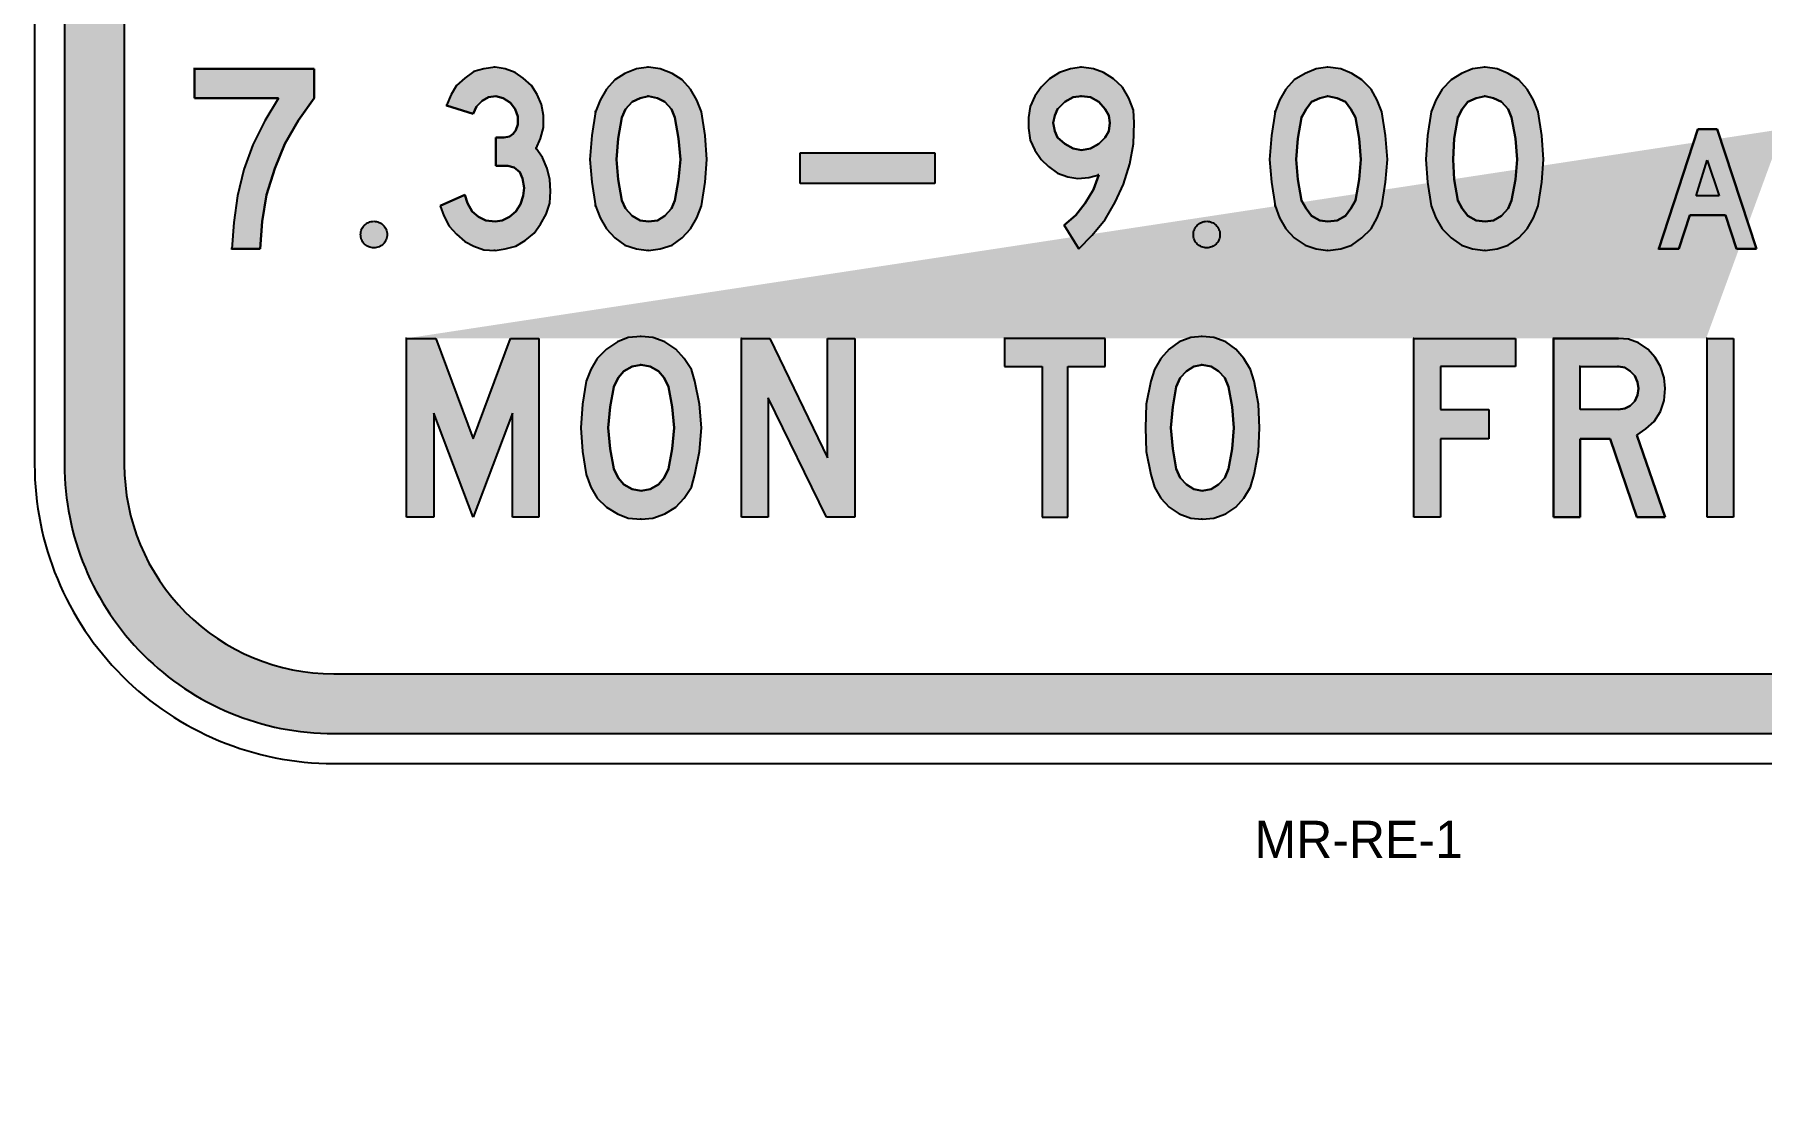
# Model space of a CAD drawing. Extents: x 135 to 315, y 107 to 271.
# Drawn here: x 134.8 to 250.3, y 128.8 to 200.1 of the extents above; entities that cross this region are included whole.
import ezdxf

# ---------------------------------------------------------------- set-up
doc = ezdxf.new("R2010")
doc.units = 0
doc.header["$MEASUREMENT"] = 0
doc.linetypes.add('CENTERX2', pattern=[101.6, 63.5, -12.7, 12.7, -12.7])
doc.layers.get('0').update_dxf_attribs({"linetype": 'CONTINUOUS'})
doc.layers.add('T25', color=1, linetype='CONTINUOUS')
doc.layers.add('T35', color=3, linetype='CONTINUOUS')

msp = doc.modelspace()

# ---------------------------------------------------------------- hatches: boundary and pattern name
at = {"layer": 'T25', "linetype": 'CENTERX2'}
h = msp.add_hatch(color=256, dxfattribs=at)
edge = h.paths.add_edge_path(flags=16)
edge.add_line((154.82, 157.31), (294.82, 157.31))
edge.add_arc((294.82, 171.31), 14, 270, 360)
edge.add_line((308.82, 171.31), (308.82, 251.31))
edge.add_arc((294.82, 251.31), 14, 0, 90)
edge.add_line((294.82, 265.31), (154.82, 265.31))
edge.add_arc((154.82, 251.31), 14, 90, 180)
edge.add_line((140.82, 251.31), (140.82, 171.31))
edge.add_arc((154.82, 171.31), 14, 180, 270)
edge = h.paths.add_edge_path()
edge.add_line((154.82, 153.31), (294.82, 153.31))
edge.add_arc((294.82, 171.31), 18, 270, 360)
edge.add_line((312.82, 171.31), (312.82, 251.31))
edge.add_arc((294.82, 251.31), 18, 0, 90)
edge.add_line((294.82, 269.31), (154.82, 269.31))
edge.add_arc((154.82, 251.31), 18, 90, 180)
edge.add_line((136.82, 251.31), (136.82, 171.31))
edge.add_arc((154.82, 171.31), 18, 180, 270)
h = msp.add_hatch(color=256, dxfattribs=at)
h.paths.add_polyline_path([(186.02, 192.17), (195.02, 192.17), (195.02, 190.1), (186.02, 190.1)], flags=17)
h.paths.add_polyline_path([(195.42, 245.42), (207.42, 245.42), (207.42, 243.35), (195.42, 243.35)])
h.paths.add_polyline_path([(159.68, 167.78), (159.68, 179.75), (161.64, 179.75), (164.14, 173.03), (166.64, 179.75), (168.54, 179.75), (168.54, 167.78), (166.77, 167.78), (166.77, 174.74), (164.14, 167.78), (161.51, 174.74), (161.51, 167.78)])
h.paths.add_polyline_path([(182.1, 167.78), (182.1, 179.75), (183.99, 179.75), (187.84, 171.75), (187.84, 179.75), (189.67, 179.75), (189.67, 167.78), (187.78, 167.78), (183.87, 175.78), (183.87, 167.78)])
h.paths.add_polyline_path([(206.41, 179.75), (199.69, 179.75), (199.69, 177.86), (202.2, 177.86), (202.2, 167.78), (203.91, 167.78), (203.91, 177.86), (206.41, 177.86)])
h.paths.add_polyline_path([(227.06, 167.78), (227.06, 179.75), (233.84, 179.75), (233.84, 177.86), (228.83, 177.86), (228.83, 174.99), (232.07, 174.99), (232.07, 173.03), (228.83, 173.03), (228.83, 167.78)])
h.paths.add_polyline_path([(246.66, 167.78), (246.66, 179.75), (248.44, 179.75), (248.44, 167.78)])
h.paths.add_polyline_path([(251.73, 185.74), (251.73, 193.74), (253.08, 193.74), (254.79, 189.28), (256.5, 193.74), (257.84, 193.74), (257.84, 185.74), (256.56, 185.74), (256.56, 190.38), (254.79, 185.74), (253.02, 190.38), (253.02, 185.74)])
edge = h.paths.add_edge_path()
edge.add_line((159.68, 179.75), (159.62, 179.75))
edge.add_line((182.1, 179.75), (182.04, 179.75))
edge.add_line((199.69, 179.75), (199.63, 179.75))
edge.add_line((227.06, 179.75), (227, 179.75))
edge.add_line((246.66, 179.75), (246.6, 179.75))
edge.add_line((251.73, 193.74), (251.67, 193.74))
h = msp.add_hatch(color=256, dxfattribs=at)
h.paths.add_polyline_path([(221.99, 211.94), (221.99, 227.95), (231.33, 227.95), (231.33, 225.38), (224.61, 225.38), (224.61, 221.53), (229.26, 221.53), (229.26, 218.97), (224.61, 218.97), (224.61, 214.51), (231.82, 214.51), (231.82, 211.94)])
h.paths.add_polyline_path([(207.2, 211.94), (207.2, 227.95), (209.95, 227.95), (215.39, 217.2), (215.39, 227.95), (217.95, 227.95), (217.95, 211.94), (215.27, 211.94), (209.77, 222.63), (209.77, 211.94)])
h.paths.add_polyline_path([(196.7, 223.79), (198.35, 218.97), (195.11, 218.97)], flags=17)
h.paths.add_polyline_path([(192.67, 211.94), (189.98, 211.94), (195.41, 227.95), (197.98, 227.95), (203.48, 211.94), (200.73, 211.94), (199.2, 216.4), (194.19, 216.4)])
h.paths.add_polyline_path([(176.11, 211.94), (176.11, 227.95), (178.68, 227.95), (178.68, 214.51), (185.95, 214.51), (185.95, 211.94)])
edge = h.paths.add_edge_path()
edge.add_line((221.99, 227.95), (221.93, 227.95))
edge.add_line((207.2, 227.95), (207.14, 227.95))
edge.add_line((198.35, 218.97), (198.29, 218.97))
edge.add_line((189.98, 211.94), (189.92, 211.94))
edge.add_line((176.11, 227.95), (176.05, 227.95))
h.paths.add_polyline_path([(200.47, 133.33), (207.37, 133.33), (207.37, 128.83), (200.47, 128.83)], flags=9)
h = msp.add_hatch(color=256, dxfattribs=at)
h.paths.add_polyline_path([(150.88, 191.11), (151.56, 192.76), (152.47, 194.35), (153.51, 195.82), (153.51, 197.77), (145.51, 197.77), (145.51, 195.82), (151.13, 195.82), (150.21, 194.29), (149.42, 192.7), (148.81, 191.05), (148.38, 189.28), (148.14, 187.51), (148.01, 185.74), (149.91, 185.74), (150.03, 187.57), (150.33, 189.34)])
h.paths.add_polyline_path([(168.78, 191.85), (168.35, 192.46), (168.66, 193.13), (168.84, 193.86), (168.84, 194.66), (168.72, 195.39), (168.42, 196.06), (168.05, 196.67), (167.5, 197.16), (166.95, 197.53), (166.28, 197.77), (165.61, 197.89), (164.87, 197.77), (164.2, 197.59), (163.59, 197.16), (163.04, 196.67), (162.67, 196.06), (162.37, 195.33), (164.14, 194.78), (164.38, 195.27), (164.75, 195.63), (165.18, 195.88), (165.67, 195.94), (166.16, 195.82), (166.64, 195.51), (166.95, 195.08), (167.13, 194.59), (167.13, 194.05), (167.01, 193.68), (166.83, 193.43), (166.58, 193.25), (166.22, 193.19), (165.67, 193.19), (165.67, 191.3), (166.46, 191.3), (166.89, 191.17), (167.26, 190.87), (167.44, 190.44), (167.56, 189.83), (167.5, 189.28), (167.32, 188.73), (167.01, 188.24), (166.58, 187.88), (166.09, 187.63), (165.61, 187.57), (164.99, 187.63), (164.51, 187.88), (164.08, 188.24), (163.77, 188.79), (163.59, 189.34), (161.94, 188.61), (162.19, 187.94), (162.55, 187.26), (163.04, 186.72), (163.59, 186.23), (164.2, 185.92), (164.87, 185.68), (165.61, 185.62), (166.28, 185.74), (167.01, 185.92), (167.62, 186.29), (168.23, 186.78), (168.66, 187.39), (169.03, 188.06), (169.27, 188.79), (169.33, 189.59), (169.27, 190.38), (169.09, 191.11)])
h.paths.add_polyline_path([(179.78, 191.72), (179.66, 193.31), (179.41, 194.9), (179.11, 195.69), (178.68, 196.43), (178.13, 197.04), (177.46, 197.47), (176.66, 197.77), (175.87, 197.89), (175.07, 197.77), (174.28, 197.47), (173.61, 197.04), (173.06, 196.43), (172.63, 195.69), (172.33, 194.9), (172.08, 193.31), (171.96, 191.72), (172.08, 190.2), (172.33, 188.61), (172.63, 187.81), (173.06, 187.08), (173.61, 186.47), (174.28, 185.98), (175.07, 185.74), (175.87, 185.62), (176.66, 185.74), (177.46, 185.98), (178.13, 186.47), (178.68, 187.08), (179.11, 187.81), (179.41, 188.61), (179.66, 190.2)])
h.paths.add_polyline_path([(173.73, 191.72), (173.85, 193.13), (174.1, 194.53), (174.34, 195.08), (174.77, 195.57), (175.32, 195.82), (175.87, 195.94), (176.48, 195.82), (176.97, 195.57), (177.4, 195.08), (177.64, 194.53), (177.88, 193.13), (178.01, 191.72), (177.88, 190.38), (177.64, 188.98), (177.4, 188.43), (176.97, 187.94), (176.48, 187.63), (175.87, 187.57), (175.32, 187.63), (174.77, 187.94), (174.34, 188.43), (174.1, 188.98), (173.85, 190.38)], flags=16)
h = msp.add_hatch(color=256, dxfattribs=at)
h.paths.add_polyline_path([(208.3, 192.76), (208.36, 194.17), (208.3, 195.02), (208, 195.82), (207.57, 196.55), (206.96, 197.1), (206.29, 197.53), (205.62, 197.77), (204.82, 197.89), (204.09, 197.77), (203.36, 197.53), (202.68, 197.1), (202.13, 196.55), (201.71, 195.94), (201.4, 195.27), (201.28, 194.53), (201.28, 193.8), (201.4, 193.01), (201.71, 192.33), (202.13, 191.72), (202.62, 191.24), (203.23, 190.81), (203.91, 190.56), (204.58, 190.44), (205.31, 190.5), (205.98, 190.69), (205.62, 189.71), (205.07, 188.79), (204.46, 188), (203.66, 187.33), (204.64, 185.74), (205.55, 186.65), (206.41, 187.69), (207.08, 188.85), (207.63, 190.07), (208.06, 191.42)])
h.paths.add_polyline_path([(205.98, 192.76), (205.43, 192.46), (204.82, 192.33), (204.27, 192.46), (203.72, 192.76), (203.23, 193.19), (203.05, 193.62), (202.93, 194.17), (203.05, 194.66), (203.23, 195.08), (203.72, 195.57), (204.27, 195.88), (204.82, 195.94), (205.43, 195.88), (205.98, 195.57), (206.41, 195.08), (206.65, 194.66), (206.72, 194.17), (206.65, 193.62), (206.41, 193.19)], flags=16)
h.paths.add_polyline_path([(225.16, 193.31), (224.92, 194.9), (224.61, 195.69), (224.19, 196.43), (223.57, 197.04), (222.9, 197.47), (222.17, 197.77), (221.31, 197.89), (220.52, 197.77), (219.79, 197.47), (219.05, 197.04), (218.5, 196.43), (218.08, 195.69), (217.77, 194.9), (217.53, 193.31), (217.41, 191.72), (217.53, 190.2), (217.77, 188.61), (218.08, 187.81), (218.5, 187.08), (219.05, 186.47), (219.79, 185.98), (220.52, 185.74), (221.31, 185.62), (222.17, 185.74), (222.9, 185.98), (223.57, 186.47), (224.19, 187.08), (224.61, 187.81), (224.92, 188.61), (225.16, 190.2), (225.29, 191.72)])
h.paths.add_polyline_path([(219.3, 193.13), (219.54, 194.53), (219.85, 195.08), (220.22, 195.57), (220.76, 195.82), (221.31, 195.94), (221.93, 195.82), (222.48, 195.57), (222.84, 195.08), (223.15, 194.53), (223.39, 193.13), (223.51, 191.72), (223.39, 190.38), (223.15, 188.98), (222.84, 188.43), (222.48, 187.94), (221.93, 187.63), (221.31, 187.57), (220.76, 187.63), (220.22, 187.94), (219.85, 188.43), (219.54, 188.98), (219.3, 190.38), (219.18, 191.72)], flags=16)
h.paths.add_polyline_path([(235.61, 190.2), (235.73, 191.72), (235.61, 193.31), (235.36, 194.9), (235.06, 195.69), (234.63, 196.43), (234.08, 197.04), (233.35, 197.47), (232.62, 197.77), (231.82, 197.89), (230.97, 197.77), (230.23, 197.47), (229.56, 197.04), (228.95, 196.43), (228.52, 195.69), (228.22, 194.9), (227.97, 193.31), (227.85, 191.72), (227.97, 190.2), (228.22, 188.61), (228.52, 187.81), (228.95, 187.08), (229.56, 186.47), (230.23, 185.98), (230.97, 185.74), (231.82, 185.62), (232.62, 185.74), (233.35, 185.98), (234.08, 186.47), (234.63, 187.08), (235.06, 187.81), (235.36, 188.61)])
h.paths.add_polyline_path([(229.74, 190.38), (229.68, 191.72), (229.74, 193.13), (229.99, 194.53), (230.29, 195.08), (230.66, 195.57), (231.21, 195.82), (231.82, 195.94), (232.37, 195.82), (232.92, 195.57), (233.35, 195.08), (233.59, 194.53), (233.84, 193.13), (233.96, 191.72), (233.84, 190.38), (233.59, 188.98), (233.35, 188.43), (232.92, 187.94), (232.37, 187.63), (231.82, 187.57), (231.21, 187.63), (230.66, 187.94), (230.29, 188.43), (229.99, 188.98)], flags=16)
h.paths.add_polyline_path([(247.34, 193.74), (246.05, 193.74), (243.43, 185.74), (244.77, 185.74), (245.5, 188), (247.89, 188), (248.62, 185.74), (249.96, 185.74)])
h.paths.add_polyline_path([(245.93, 189.28), (246.66, 191.66), (247.46, 189.28), (247.4, 189.28)], flags=16)
h = msp.add_hatch(color=256, dxfattribs=at)
edge = h.paths.add_edge_path()
edge.add_arc((157.51, 186.69), 0.89, 0, 360)
edge = h.paths.add_edge_path()
edge.add_arc((213.2, 186.69), 0.89, 0, 360)
h = msp.add_hatch(color=256, dxfattribs=at)
h.paths.add_polyline_path([(179.29, 172.18), (179.41, 173.77), (179.29, 175.35), (178.98, 176.88), (178.74, 177.67), (178.25, 178.41), (177.7, 179.02), (176.97, 179.51), (176.17, 179.81), (175.38, 179.87), (174.52, 179.81), (173.79, 179.51), (173.06, 179.02), (172.45, 178.41), (172.02, 177.67), (171.71, 176.88), (171.47, 175.35), (171.35, 173.77), (171.47, 172.18), (171.71, 170.65), (172.02, 169.79), (172.45, 169.06), (173.06, 168.45), (173.79, 168.02), (174.52, 167.72), (175.38, 167.66), (176.17, 167.72), (176.97, 168.02), (177.7, 168.45), (178.25, 169.06), (178.74, 169.79), (178.98, 170.65)])
h.paths.add_polyline_path([(173.55, 171.02), (173.3, 172.36), (173.18, 173.77), (173.3, 175.17), (173.55, 176.51), (173.85, 177.12), (174.22, 177.55), (174.77, 177.86), (175.38, 177.98), (175.99, 177.86), (176.54, 177.55), (176.91, 177.12), (177.21, 176.51), (177.46, 175.17), (177.58, 173.77), (177.46, 172.36), (177.21, 171.02), (176.91, 170.41), (176.54, 169.98), (175.99, 169.67), (175.38, 169.55), (174.77, 169.67), (174.22, 169.98), (173.85, 170.41)], flags=16)
h = msp.add_hatch(color=256, dxfattribs=at)
h.paths.add_polyline_path([(216.67, 172.18), (216.73, 173.77), (216.67, 175.35), (216.37, 176.88), (216.12, 177.67), (215.69, 178.41), (215.15, 179.02), (214.47, 179.51), (213.68, 179.81), (212.89, 179.87), (212.15, 179.81), (211.36, 179.51), (210.69, 179.02), (210.14, 178.41), (209.71, 177.67), (209.46, 176.88), (209.16, 175.35), (209.1, 173.77), (209.16, 172.18), (209.46, 170.65), (209.71, 169.79), (210.14, 169.06), (210.69, 168.45), (211.36, 168.02), (212.15, 167.72), (212.89, 167.66), (213.68, 167.72), (214.47, 168.02), (215.15, 168.45), (215.69, 169.06), (216.12, 169.79), (216.37, 170.65)])
h.paths.add_polyline_path([(210.93, 172.36), (210.81, 173.77), (210.93, 175.17), (211.17, 176.51), (211.42, 177.12), (211.85, 177.55), (212.34, 177.86), (212.89, 177.98), (213.5, 177.86), (213.98, 177.55), (214.41, 177.12), (214.66, 176.51), (214.9, 175.17), (215.02, 173.77), (214.9, 172.36), (214.66, 171.02), (214.41, 170.41), (213.98, 169.98), (213.5, 169.67), (212.89, 169.55), (212.34, 169.67), (211.85, 169.98), (211.42, 170.41), (211.17, 171.02)], flags=16)
h = msp.add_hatch(color=256, dxfattribs=at)
h.paths.add_polyline_path([(243.12, 174.19), (243.55, 174.86), (243.79, 175.6), (243.85, 176.39), (243.79, 177.12), (243.55, 177.86), (243.18, 178.47), (242.69, 179.02), (242.08, 179.45), (241.41, 179.69), (240.74, 179.75), (240.68, 179.75), (236.4, 179.75), (236.4, 167.78), (238.17, 167.78), (238.17, 173.03), (240.19, 173.03), (241.96, 167.78), (243.85, 167.78), (241.96, 173.28), (242.57, 173.7)])
h.paths.add_polyline_path([(238.17, 174.99), (238.17, 177.86), (240.74, 177.86), (241.17, 177.8), (241.53, 177.55), (241.84, 177.25), (242.02, 176.82), (242.08, 176.39), (242.02, 175.96), (241.84, 175.54), (241.53, 175.23), (241.17, 175.05), (240.74, 174.99)], flags=16)

# ---------------------------------------------------------------- linework, layer by layer
at = {"color": 1}
for p, q in [((145.51, 197.77), (145.45, 197.77)), ((145.51, 197.77), (153.51, 197.77)), ((145.51, 195.82), (145.51, 197.77)), ((153.51, 197.77), (153.51, 195.82)), ((164.2, 197.59), (163.59, 197.16)), ((164.87, 197.77), (164.2, 197.59)), ((165.61, 197.89), (164.87, 197.77)), ((165.61, 197.89), (165.54, 197.89)), ((166.28, 197.77), (165.61, 197.89)), ((166.95, 197.53), (166.28, 197.77)), ((167.5, 197.16), (166.95, 197.53)), ((175.07, 197.77), (174.28, 197.47)), ((175.87, 197.89), (175.07, 197.77)), ((175.87, 197.89), (175.81, 197.89)), ((176.66, 197.77), (175.87, 197.89)), ((177.46, 197.47), (176.66, 197.77)), ((203.36, 197.53), (202.68, 197.1)), ((204.09, 197.77), (203.36, 197.53)), ((204.82, 197.89), (204.09, 197.77)), ((204.82, 197.89), (204.76, 197.89)), ((205.62, 197.77), (204.82, 197.89)), ((206.29, 197.53), (205.62, 197.77)), ((206.96, 197.1), (206.29, 197.53)), ((220.52, 197.77), (219.79, 197.47)), ((221.31, 197.89), (220.52, 197.77)), ((221.31, 197.89), (221.25, 197.89)), ((222.17, 197.77), (221.31, 197.89)), ((222.9, 197.47), (222.17, 197.77)), ((230.97, 197.77), (230.23, 197.47)), ((231.82, 197.89), (230.97, 197.77)), ((231.82, 197.89), (231.76, 197.89)), ((232.62, 197.77), (231.82, 197.89)), ((233.35, 197.47), (232.62, 197.77)), ((163.04, 196.67), (162.67, 196.06)), ((163.59, 197.16), (163.04, 196.67)), ((168.05, 196.67), (167.5, 197.16)), ((168.42, 196.06), (168.05, 196.67)), ((173.06, 196.43), (172.63, 195.69)), ((173.61, 197.04), (173.06, 196.43)), ((174.28, 197.47), (173.61, 197.04)), ((178.13, 197.04), (177.46, 197.47)), ((178.68, 196.43), (178.13, 197.04)), ((179.11, 195.69), (178.68, 196.43)), ((202.13, 196.55), (201.71, 195.94)), ((202.68, 197.1), (202.13, 196.55)), ((207.57, 196.55), (206.96, 197.1)), ((207.57, 196.55), (207.51, 196.55)), ((208, 195.82), (207.57, 196.55)), ((218.5, 196.43), (218.08, 195.69)), ((219.05, 197.04), (218.5, 196.43)), ((219.79, 197.47), (219.05, 197.04)), ((223.57, 197.04), (222.9, 197.47)), ((224.19, 196.43), (223.57, 197.04)), ((224.61, 195.69), (224.19, 196.43)), ((228.95, 196.43), (228.52, 195.69)), ((229.56, 197.04), (228.95, 196.43)), ((230.23, 197.47), (229.56, 197.04)), ((234.08, 197.04), (233.35, 197.47)), ((234.63, 196.43), (234.08, 197.04)), ((235.06, 195.69), (234.63, 196.43)), ((151.13, 195.82), (145.51, 195.82)), ((151.13, 195.82), (150.21, 194.29)), ((153.51, 195.82), (152.47, 194.35)), ((162.37, 195.33), (162.31, 195.33)), ((162.37, 195.33), (162.31, 195.33)), ((162.67, 196.06), (162.37, 195.33)), ((164.14, 194.78), (162.37, 195.33)), ((164.38, 195.27), (164.14, 194.78)), ((164.75, 195.63), (164.38, 195.27)), ((165.18, 195.88), (164.75, 195.63)), ((165.67, 195.94), (165.18, 195.88)), ((166.16, 195.82), (165.67, 195.94)), ((166.64, 195.51), (166.16, 195.82)), ((166.95, 195.08), (166.64, 195.51)), ((168.72, 195.39), (168.42, 196.06)), ((168.84, 194.66), (168.72, 195.39)), ((172.63, 195.69), (172.33, 194.9)), ((174.77, 195.57), (174.34, 195.08)), ((175.32, 195.82), (174.77, 195.57)), ((175.87, 195.94), (175.32, 195.82)), ((175.87, 195.94), (175.81, 195.94)), ((176.48, 195.82), (175.87, 195.94)), ((176.97, 195.57), (176.48, 195.82)), ((177.4, 195.08), (176.97, 195.57)), ((179.41, 194.9), (179.11, 195.69)), ((201.4, 195.27), (201.28, 194.53)), ((201.71, 195.94), (201.4, 195.27)), ((203.72, 195.57), (203.23, 195.08)), ((204.27, 195.88), (203.72, 195.57)), ((204.82, 195.94), (204.27, 195.88)), ((204.82, 195.94), (204.76, 195.94)), ((205.43, 195.88), (204.82, 195.94)), ((205.98, 195.57), (205.43, 195.88)), ((206.41, 195.08), (205.98, 195.57)), ((208.3, 195.02), (208, 195.82)), ((218.08, 195.69), (217.77, 194.9)), ((220.22, 195.57), (219.85, 195.08)), ((220.76, 195.82), (220.22, 195.57)), ((221.31, 195.94), (220.76, 195.82)), ((221.31, 195.94), (221.25, 195.94)), ((221.93, 195.82), (221.31, 195.94)), ((222.48, 195.57), (221.93, 195.82)), ((222.84, 195.08), (222.48, 195.57)), ((224.92, 194.9), (224.61, 195.69)), ((228.52, 195.69), (228.22, 194.9)), ((230.66, 195.57), (230.29, 195.08)), ((231.21, 195.82), (230.66, 195.57)), ((231.82, 195.94), (231.21, 195.82)), ((231.82, 195.94), (231.76, 195.94)), ((232.37, 195.82), (231.82, 195.94)), ((232.92, 195.57), (232.37, 195.82)), ((233.35, 195.08), (232.92, 195.57)), ((235.36, 194.9), (235.06, 195.69)), ((150.21, 194.29), (149.42, 192.7)), ((152.47, 194.35), (151.56, 192.76)), ((167.13, 194.59), (166.95, 195.08)), ((167.01, 193.68), (167.13, 194.05)), ((167.13, 194.05), (167.13, 194.59)), ((168.84, 193.86), (168.84, 194.66)), ((172.33, 194.9), (172.08, 193.31)), ((172.33, 194.9), (172.26, 194.9)), ((174.1, 194.53), (173.85, 193.13)), ((174.1, 194.53), (174.04, 194.53)), ((174.34, 195.08), (174.1, 194.53)), ((177.64, 194.53), (177.4, 195.08)), ((177.64, 194.53), (177.58, 194.53)), ((177.88, 193.13), (177.64, 194.53)), ((179.41, 194.9), (179.35, 194.9)), ((179.66, 193.31), (179.41, 194.9)), ((201.28, 194.53), (201.28, 193.8)), ((203.05, 194.66), (202.93, 194.17)), ((202.93, 194.17), (203.05, 193.62)), ((203.23, 195.08), (203.05, 194.66)), ((203.23, 195.08), (203.17, 195.08)), ((206.41, 195.08), (206.35, 195.08)), ((206.65, 194.66), (206.41, 195.08)), ((206.72, 194.17), (206.65, 194.66)), ((206.65, 193.62), (206.72, 194.17)), ((208.36, 194.17), (208.3, 195.02)), ((208.3, 192.76), (208.36, 194.17)), ((208.36, 194.17), (208.3, 194.17)), ((217.77, 194.9), (217.53, 193.31)), ((217.77, 194.9), (217.71, 194.9)), ((219.54, 194.53), (219.3, 193.13)), ((219.54, 194.53), (219.48, 194.53)), ((219.85, 195.08), (219.54, 194.53)), ((223.15, 194.53), (222.84, 195.08)), ((223.15, 194.53), (223.09, 194.53)), ((223.39, 193.13), (223.15, 194.53)), ((224.92, 194.9), (224.86, 194.9)), ((225.16, 193.31), (224.92, 194.9)), ((228.22, 194.9), (227.97, 193.31)), ((228.22, 194.9), (228.16, 194.9)), ((229.99, 194.53), (229.74, 193.13)), ((229.99, 194.53), (229.93, 194.53)), ((230.29, 195.08), (229.99, 194.53)), ((233.59, 194.53), (233.35, 195.08)), ((233.59, 194.53), (233.53, 194.53)), ((233.84, 193.13), (233.59, 194.53)), ((235.36, 194.9), (235.3, 194.9)), ((235.61, 193.31), (235.36, 194.9)), ((165.67, 191.3), (165.67, 193.19)), ((165.67, 193.19), (166.22, 193.19)), ((166.22, 193.19), (166.58, 193.25)), ((166.58, 193.25), (166.83, 193.43)), ((166.83, 193.43), (167.01, 193.68)), ((168.35, 192.46), (168.66, 193.13)), ((168.66, 193.13), (168.84, 193.86)), ((172.08, 193.31), (171.96, 191.72)), ((173.85, 193.13), (173.73, 191.72)), ((178.01, 191.72), (177.88, 193.13)), ((179.78, 191.72), (179.66, 193.31)), ((201.28, 193.8), (201.4, 193.01)), ((201.4, 193.01), (201.71, 192.33)), ((203.05, 193.62), (203.23, 193.19)), ((203.23, 193.19), (203.17, 193.19)), ((203.23, 193.19), (203.72, 192.76)), ((205.98, 192.76), (206.41, 193.19)), ((206.41, 193.19), (206.35, 193.19)), ((206.41, 193.19), (206.65, 193.62)), ((217.53, 193.31), (217.41, 191.72)), ((219.3, 193.13), (219.18, 191.72)), ((223.51, 191.72), (223.39, 193.13)), ((225.29, 191.72), (225.16, 193.31)), ((227.97, 193.31), (227.85, 191.72)), ((229.74, 193.13), (229.68, 191.72)), ((233.96, 191.72), (233.84, 193.13)), ((235.73, 191.72), (235.61, 193.31)), ((243.43, 185.74), (246.05, 193.74)), ((246.05, 193.74), (247.34, 193.74)), ((247.34, 193.74), (249.96, 185.74)), ((149.42, 192.7), (148.81, 191.05)), ((151.56, 192.76), (150.88, 191.11)), ((168.35, 192.46), (168.29, 192.46)), ((168.78, 191.85), (168.35, 192.46)), ((169.09, 191.11), (168.78, 191.85)), ((171.96, 191.72), (172.08, 190.2)), ((173.73, 191.72), (173.85, 190.38)), ((177.88, 190.38), (178.01, 191.72)), ((179.66, 190.2), (179.78, 191.72)), ((201.71, 192.33), (202.13, 191.72)), ((202.13, 191.72), (202.62, 191.24)), ((203.72, 192.76), (204.27, 192.46)), ((204.27, 192.46), (204.82, 192.33)), ((204.82, 192.33), (204.76, 192.33)), ((204.82, 192.33), (205.43, 192.46)), ((205.43, 192.46), (205.98, 192.76)), ((208.06, 191.42), (208.3, 192.76)), ((217.41, 191.72), (217.53, 190.2)), ((219.18, 191.72), (219.3, 190.38)), ((223.39, 190.38), (223.51, 191.72)), ((225.16, 190.2), (225.29, 191.72)), ((227.85, 191.72), (227.97, 190.2)), ((229.68, 191.72), (229.74, 190.38)), ((233.84, 190.38), (233.96, 191.72)), ((235.61, 190.2), (235.73, 191.72)), ((148.81, 191.05), (148.38, 189.28)), ((150.88, 191.11), (150.33, 189.34)), ((166.46, 191.3), (165.67, 191.3)), ((166.89, 191.17), (166.46, 191.3)), ((167.26, 190.87), (166.89, 191.17)), ((167.44, 190.44), (167.26, 190.87)), ((169.27, 190.38), (169.09, 191.11)), ((202.62, 191.24), (203.23, 190.81)), ((203.23, 190.81), (203.91, 190.56)), ((203.91, 190.56), (204.58, 190.44)), ((205.31, 190.5), (205.98, 190.69)), ((205.62, 189.71), (205.98, 190.69)), ((205.98, 190.69), (205.92, 190.69)), ((205.98, 190.69), (205.92, 190.69)), ((207.63, 190.07), (208.06, 191.42)), ((245.93, 189.28), (246.66, 191.66)), ((246.66, 191.66), (247.46, 189.28)), ((167.56, 189.83), (167.44, 190.44)), ((167.5, 189.28), (167.56, 189.83)), ((169.33, 189.59), (169.27, 190.38)), ((169.27, 188.79), (169.33, 189.59)), ((172.08, 190.2), (172.33, 188.61)), ((173.85, 190.38), (174.1, 188.98)), ((177.64, 188.98), (177.88, 190.38)), ((179.41, 188.61), (179.66, 190.2)), ((204.58, 190.44), (205.31, 190.5)), ((205.07, 188.79), (205.62, 189.71)), ((207.08, 188.85), (207.63, 190.07)), ((217.53, 190.2), (217.77, 188.61)), ((219.3, 190.38), (219.54, 188.98)), ((223.15, 188.98), (223.39, 190.38)), ((224.92, 188.61), (225.16, 190.2)), ((227.97, 190.2), (228.22, 188.61)), ((229.74, 190.38), (229.99, 188.98)), ((233.59, 188.98), (233.84, 190.38)), ((235.36, 188.61), (235.61, 190.2)), ((148.38, 189.28), (148.14, 187.51)), ((150.33, 189.34), (150.03, 187.57)), ((161.94, 188.61), (163.59, 189.34)), ((161.94, 188.61), (162.19, 187.94)), ((163.59, 189.34), (163.77, 188.79)), ((163.77, 188.79), (164.08, 188.24)), ((164.08, 188.24), (164.51, 187.88)), ((166.58, 187.88), (167.01, 188.24)), ((167.01, 188.24), (167.32, 188.73)), ((167.32, 188.73), (167.5, 189.28)), ((169.03, 188.06), (169.27, 188.79)), ((172.33, 188.61), (172.26, 188.61)), ((172.33, 188.61), (172.63, 187.81)), ((174.1, 188.98), (174.04, 188.98)), ((174.1, 188.98), (174.34, 188.43)), ((174.34, 188.43), (174.77, 187.94)), ((176.97, 187.94), (177.4, 188.43)), ((177.4, 188.43), (177.64, 188.98)), ((177.64, 188.98), (177.58, 188.98)), ((179.11, 187.81), (179.41, 188.61)), ((179.41, 188.61), (179.35, 188.61)), ((204.46, 188), (205.07, 188.79)), ((206.41, 187.69), (207.08, 188.85)), ((217.77, 188.61), (217.71, 188.61)), ((217.77, 188.61), (218.08, 187.81)), ((219.54, 188.98), (219.48, 188.98)), ((219.54, 188.98), (219.85, 188.43)), ((219.85, 188.43), (220.22, 187.94)), ((222.48, 187.94), (222.84, 188.43)), ((222.84, 188.43), (223.15, 188.98)), ((223.15, 188.98), (223.09, 188.98)), ((224.61, 187.81), (224.92, 188.61)), ((224.92, 188.61), (224.86, 188.61)), ((228.22, 188.61), (228.16, 188.61)), ((228.22, 188.61), (228.52, 187.81)), ((229.99, 188.98), (229.93, 188.98)), ((229.99, 188.98), (230.29, 188.43)), ((230.29, 188.43), (230.66, 187.94)), ((232.92, 187.94), (233.35, 188.43)), ((233.35, 188.43), (233.59, 188.98)), ((233.59, 188.98), (233.53, 188.98)), ((235.06, 187.81), (235.36, 188.61)), ((235.36, 188.61), (235.3, 188.61)), ((247.46, 189.28), (245.93, 189.28)), ((247.46, 189.28), (247.4, 189.28)), ((148.14, 187.51), (148.01, 185.74)), ((150.03, 187.57), (149.91, 185.74)), ((162.19, 187.94), (162.55, 187.26)), ((162.55, 187.26), (163.04, 186.72)), ((164.51, 187.88), (164.99, 187.63)), ((164.99, 187.63), (165.61, 187.57)), ((165.61, 187.57), (166.09, 187.63)), ((166.09, 187.63), (166.58, 187.88)), ((168.23, 186.78), (168.66, 187.39)), ((168.66, 187.39), (169.03, 188.06)), ((172.63, 187.81), (173.06, 187.08)), ((174.77, 187.94), (175.32, 187.63)), ((175.32, 187.63), (175.87, 187.57)), ((175.87, 187.57), (175.81, 187.57)), ((175.87, 187.57), (176.48, 187.63)), ((176.48, 187.63), (176.97, 187.94)), ((178.68, 187.08), (179.11, 187.81)), ((203.66, 187.33), (204.46, 188)), ((204.64, 185.74), (203.66, 187.33)), ((205.55, 186.65), (206.41, 187.69)), ((218.08, 187.81), (218.5, 187.08)), ((220.22, 187.94), (220.76, 187.63)), ((220.76, 187.63), (221.31, 187.57)), ((221.31, 187.57), (221.25, 187.57)), ((221.31, 187.57), (221.93, 187.63)), ((221.93, 187.63), (222.48, 187.94)), ((224.19, 187.08), (224.61, 187.81)), ((228.52, 187.81), (228.95, 187.08)), ((230.66, 187.94), (231.21, 187.63)), ((231.21, 187.63), (231.82, 187.57)), ((231.82, 187.57), (231.76, 187.57)), ((231.82, 187.57), (232.37, 187.63)), ((232.37, 187.63), (232.92, 187.94)), ((234.63, 187.08), (235.06, 187.81)), ((245.5, 188), (244.77, 185.74)), ((247.89, 188), (245.5, 188)), ((248.62, 185.74), (247.89, 188)), ((163.04, 186.72), (163.59, 186.23)), ((163.59, 186.23), (164.2, 185.92)), ((167.01, 185.92), (167.62, 186.29)), ((167.62, 186.29), (168.23, 186.78)), ((173.06, 187.08), (173.61, 186.47)), ((173.61, 186.47), (174.28, 185.98)), ((174.28, 185.98), (175.07, 185.74)), ((176.66, 185.74), (177.46, 185.98)), ((177.46, 185.98), (178.13, 186.47)), ((178.13, 186.47), (178.68, 187.08)), ((204.64, 185.74), (205.55, 186.65)), ((218.5, 187.08), (219.05, 186.47)), ((219.05, 186.47), (219.79, 185.98)), ((219.79, 185.98), (220.52, 185.74)), ((222.17, 185.74), (222.9, 185.98)), ((222.9, 185.98), (223.57, 186.47)), ((223.57, 186.47), (224.19, 187.08)), ((228.95, 187.08), (229.56, 186.47)), ((229.56, 186.47), (230.23, 185.98)), ((230.23, 185.98), (230.97, 185.74)), ((232.62, 185.74), (233.35, 185.98)), ((233.35, 185.98), (234.08, 186.47)), ((234.08, 186.47), (234.63, 187.08)), ((148.01, 185.74), (147.95, 185.74)), ((148.01, 185.74), (147.95, 185.74)), ((149.91, 185.74), (148.01, 185.74)), ((164.2, 185.92), (164.87, 185.68)), ((164.87, 185.68), (165.61, 185.62)), ((165.61, 185.62), (165.54, 185.62)), ((165.61, 185.62), (166.28, 185.74)), ((166.28, 185.74), (167.01, 185.92)), ((175.07, 185.74), (175.87, 185.62)), ((175.87, 185.62), (175.81, 185.62)), ((175.87, 185.62), (176.66, 185.74)), ((220.52, 185.74), (221.31, 185.62)), ((221.31, 185.62), (221.25, 185.62)), ((221.31, 185.62), (222.17, 185.74)), ((230.97, 185.74), (231.82, 185.62)), ((231.82, 185.62), (231.76, 185.62)), ((231.82, 185.62), (232.62, 185.74)), ((243.43, 185.74), (243.37, 185.74)), ((244.77, 185.74), (243.43, 185.74)), ((249.96, 185.74), (248.62, 185.74)), ((159.68, 179.75), (159.62, 179.75)), ((159.68, 179.75), (161.64, 179.75)), ((159.68, 167.78), (159.68, 179.75)), ((161.64, 179.75), (164.14, 173.03)), ((164.14, 173.03), (166.64, 179.75)), ((166.64, 179.75), (168.54, 179.75)), ((168.54, 179.75), (168.54, 167.78)), ((173.06, 179.02), (172.45, 178.41)), ((173.79, 179.51), (173.06, 179.02)), ((174.52, 179.81), (173.79, 179.51)), ((175.38, 179.87), (174.52, 179.81)), ((175.38, 179.87), (175.32, 179.87)), ((176.17, 179.81), (175.38, 179.87)), ((176.97, 179.51), (176.17, 179.81)), ((177.7, 179.02), (176.97, 179.51)), ((178.25, 178.41), (177.7, 179.02)), ((182.1, 179.75), (182.04, 179.75)), ((182.1, 179.75), (183.99, 179.75)), ((182.1, 167.78), (182.1, 179.75)), ((183.99, 179.75), (187.84, 171.75)), ((187.84, 171.75), (187.84, 179.75)), ((187.84, 179.75), (189.67, 179.75)), ((189.67, 179.75), (189.67, 167.78)), ((199.69, 179.75), (199.63, 179.75)), ((199.69, 179.75), (199.69, 177.86)), ((206.41, 179.75), (199.69, 179.75)), ((206.41, 177.86), (206.41, 179.75)), ((210.69, 179.02), (210.14, 178.41)), ((211.36, 179.51), (210.69, 179.02)), ((212.15, 179.81), (211.36, 179.51)), ((212.89, 179.87), (212.15, 179.81)), ((212.89, 179.87), (212.82, 179.87)), ((213.68, 179.81), (212.89, 179.87)), ((214.47, 179.51), (213.68, 179.81)), ((215.15, 179.02), (214.47, 179.51)), ((215.69, 178.41), (215.15, 179.02)), ((227.06, 179.75), (227, 179.75)), ((227.06, 179.75), (233.84, 179.75)), ((227.06, 167.78), (227.06, 179.75)), ((233.84, 179.75), (233.84, 177.86)), ((236.4, 179.75), (236.34, 179.75)), ((236.4, 179.75), (240.74, 179.75)), ((236.4, 167.78), (236.4, 179.75)), ((240.74, 179.75), (240.68, 179.75)), ((240.74, 179.75), (240.68, 179.75)), ((241.41, 179.69), (240.74, 179.75)), ((242.08, 179.45), (241.41, 179.69)), ((242.69, 179.02), (242.08, 179.45)), ((243.18, 178.47), (242.69, 179.02)), ((246.66, 179.75), (246.6, 179.75)), ((246.66, 179.75), (248.44, 179.75)), ((246.66, 167.78), (246.66, 179.75)), ((248.44, 179.75), (248.44, 167.78)), ((172.45, 178.41), (172.02, 177.67)), ((174.77, 177.86), (174.22, 177.55)), ((175.38, 177.98), (174.77, 177.86)), ((175.38, 177.98), (175.32, 177.98)), ((175.99, 177.86), (175.38, 177.98)), ((176.54, 177.55), (175.99, 177.86)), ((178.74, 177.67), (178.25, 178.41)), ((199.69, 177.86), (202.2, 177.86)), ((202.2, 177.86), (202.2, 167.78)), ((203.91, 167.78), (203.91, 177.86)), ((203.91, 177.86), (206.41, 177.86)), ((210.14, 178.41), (209.71, 177.67)), ((212.34, 177.86), (211.85, 177.55)), ((212.89, 177.98), (212.34, 177.86)), ((212.89, 177.98), (212.82, 177.98)), ((213.5, 177.86), (212.89, 177.98)), ((213.98, 177.55), (213.5, 177.86)), ((216.12, 177.67), (215.69, 178.41)), ((233.84, 177.86), (228.83, 177.86)), ((228.83, 177.86), (228.83, 174.99)), ((238.17, 177.86), (238.11, 177.86)), ((238.17, 177.86), (240.74, 177.86)), ((238.17, 174.99), (238.17, 177.86)), ((240.74, 177.86), (240.68, 177.86)), ((240.74, 177.86), (240.68, 177.86)), ((241.17, 177.8), (240.74, 177.86)), ((243.55, 177.86), (243.18, 178.47)), ((243.79, 177.12), (243.55, 177.86)), ((171.71, 176.88), (171.47, 175.35)), ((172.02, 177.67), (171.71, 176.88)), ((173.85, 177.12), (173.55, 176.51)), ((174.22, 177.55), (173.85, 177.12)), ((176.91, 177.12), (176.54, 177.55)), ((177.21, 176.51), (176.91, 177.12)), ((178.98, 176.88), (178.74, 177.67)), ((178.98, 176.88), (178.92, 176.88)), ((179.29, 175.35), (178.98, 176.88)), ((209.46, 176.88), (209.16, 175.35)), ((209.71, 177.67), (209.46, 176.88)), ((211.42, 177.12), (211.17, 176.51)), ((211.85, 177.55), (211.42, 177.12)), ((214.41, 177.12), (213.98, 177.55)), ((214.66, 176.51), (214.41, 177.12)), ((216.37, 176.88), (216.12, 177.67)), ((216.67, 175.35), (216.37, 176.88)), ((241.53, 177.55), (241.17, 177.8)), ((241.84, 177.25), (241.53, 177.55)), ((242.02, 176.82), (241.84, 177.25)), ((242.08, 176.39), (242.02, 176.82)), ((243.85, 176.39), (243.79, 177.12)), ((173.55, 176.51), (173.3, 175.17)), ((177.46, 175.17), (177.21, 176.51)), ((187.78, 167.78), (183.87, 175.78)), ((183.87, 175.78), (183.87, 167.78)), ((211.17, 176.51), (210.93, 175.17)), ((211.17, 176.51), (211.11, 176.51)), ((214.66, 176.51), (214.6, 176.51)), ((214.9, 175.17), (214.66, 176.51)), ((241.53, 175.23), (241.84, 175.54)), ((241.84, 175.54), (242.02, 175.96)), ((242.02, 175.96), (242.08, 176.39)), ((242.08, 176.39), (242.02, 176.39)), ((243.55, 174.86), (243.79, 175.6)), ((243.79, 175.6), (243.85, 176.39)), ((243.85, 176.39), (243.79, 176.39)), ((164.14, 167.78), (161.51, 174.74)), ((161.51, 174.74), (161.51, 167.78)), ((166.77, 174.74), (164.14, 167.78)), ((166.77, 167.78), (166.77, 174.74)), ((171.47, 175.35), (171.35, 173.77)), ((173.3, 175.17), (173.18, 173.77)), ((177.58, 173.77), (177.46, 175.17)), ((179.41, 173.77), (179.29, 175.35)), ((209.16, 175.35), (209.1, 173.77)), ((210.93, 175.17), (210.81, 173.77)), ((215.02, 173.77), (214.9, 175.17)), ((216.73, 173.77), (216.67, 175.35)), ((228.83, 174.99), (232.07, 174.99)), ((232.07, 174.99), (232.07, 173.03)), ((240.74, 174.99), (238.17, 174.99)), ((240.74, 174.99), (241.17, 175.05)), ((241.17, 175.05), (241.53, 175.23)), ((243.12, 174.19), (243.55, 174.86)), ((171.35, 173.77), (171.47, 172.18)), ((173.18, 173.77), (173.3, 172.36)), ((177.46, 172.36), (177.58, 173.77)), ((179.29, 172.18), (179.41, 173.77)), ((209.1, 173.77), (209.16, 172.18)), ((210.81, 173.77), (210.93, 172.36)), ((214.9, 172.36), (215.02, 173.77)), ((216.67, 172.18), (216.73, 173.77)), ((241.96, 173.28), (242.57, 173.7)), ((241.96, 173.28), (243.85, 167.78)), ((242.57, 173.7), (243.12, 174.19)), ((171.47, 172.18), (171.71, 170.65)), ((173.3, 172.36), (173.55, 171.02)), ((177.21, 171.02), (177.46, 172.36)), ((178.98, 170.65), (179.29, 172.18)), ((209.16, 172.18), (209.46, 170.65)), ((210.93, 172.36), (211.17, 171.02)), ((214.66, 171.02), (214.9, 172.36)), ((216.37, 170.65), (216.67, 172.18)), ((232.07, 173.03), (228.83, 173.03)), ((228.83, 173.03), (228.83, 167.78)), ((240.19, 173.03), (238.17, 173.03)), ((238.17, 173.03), (238.17, 167.78)), ((241.96, 167.78), (240.19, 173.03)), ((173.55, 171.02), (173.85, 170.41)), ((176.91, 170.41), (177.21, 171.02)), ((211.17, 171.02), (211.11, 171.02)), ((211.17, 171.02), (211.42, 170.41)), ((214.41, 170.41), (214.66, 171.02)), ((171.71, 170.65), (172.02, 169.79)), ((172.02, 169.79), (172.45, 169.06)), ((173.85, 170.41), (174.22, 169.98)), ((174.22, 169.98), (174.77, 169.67)), ((175.99, 169.67), (176.54, 169.98)), ((176.54, 169.98), (176.91, 170.41)), ((178.25, 169.06), (178.74, 169.79)), ((178.74, 169.79), (178.98, 170.65)), ((209.46, 170.65), (209.71, 169.79)), ((209.71, 169.79), (210.14, 169.06)), ((211.42, 170.41), (211.85, 169.98)), ((211.85, 169.98), (212.34, 169.67)), ((213.5, 169.67), (213.98, 169.98)), ((213.98, 169.98), (214.41, 170.41)), ((215.69, 169.06), (216.12, 169.79)), ((216.12, 169.79), (216.37, 170.65)), ((172.45, 169.06), (173.06, 168.45)), ((174.77, 169.67), (175.38, 169.55)), ((175.38, 169.55), (175.32, 169.55)), ((175.38, 169.55), (175.99, 169.67)), ((177.7, 168.45), (178.25, 169.06)), ((210.14, 169.06), (210.69, 168.45)), ((212.34, 169.67), (212.89, 169.55)), ((212.89, 169.55), (212.82, 169.55)), ((212.89, 169.55), (213.5, 169.67)), ((215.15, 168.45), (215.69, 169.06)), ((161.51, 167.78), (159.68, 167.78)), ((168.54, 167.78), (166.77, 167.78)), ((173.06, 168.45), (173.79, 168.02)), ((173.79, 168.02), (174.52, 167.72)), ((174.52, 167.72), (175.38, 167.66)), ((175.38, 167.66), (175.32, 167.66)), ((175.38, 167.66), (176.17, 167.72)), ((176.17, 167.72), (176.97, 168.02)), ((176.97, 168.02), (177.7, 168.45)), ((183.87, 167.78), (182.1, 167.78)), ((189.67, 167.78), (187.78, 167.78)), ((202.2, 167.78), (203.91, 167.78)), ((210.69, 168.45), (211.36, 168.02)), ((211.36, 168.02), (212.15, 167.72)), ((212.15, 167.72), (212.89, 167.66)), ((212.89, 167.66), (212.82, 167.66)), ((212.89, 167.66), (213.68, 167.72)), ((213.68, 167.72), (214.47, 168.02)), ((214.47, 168.02), (215.15, 168.45)), ((228.83, 167.78), (227.06, 167.78)), ((238.17, 167.78), (236.4, 167.78)), ((243.85, 167.78), (241.96, 167.78)), ((248.44, 167.78), (246.66, 167.78))]:
    msp.add_line(p, q, dxfattribs=at)
at = {"layer": 'T25', "linetype": 'CENTERX2'}
for points in [[(150.88, 191.11), (151.56, 192.76), (152.47, 194.35), (153.51, 195.82), (153.51, 197.77), (145.51, 197.77), (145.51, 195.82), (151.13, 195.82), (150.21, 194.29), (149.42, 192.7), (148.81, 191.05), (148.38, 189.28), (148.14, 187.51), (148.01, 185.74), (149.91, 185.74), (150.03, 187.57), (150.33, 189.34)], [(168.78, 191.85), (168.35, 192.46), (168.66, 193.13), (168.84, 193.86), (168.84, 194.66), (168.72, 195.39), (168.42, 196.06), (168.05, 196.67), (167.5, 197.16), (166.95, 197.53), (166.28, 197.77), (165.61, 197.89), (164.87, 197.77), (164.2, 197.59), (163.59, 197.16), (163.04, 196.67), (162.67, 196.06), (162.37, 195.33), (164.14, 194.78), (164.38, 195.27), (164.75, 195.63), (165.18, 195.88), (165.67, 195.94), (166.16, 195.82), (166.64, 195.51), (166.95, 195.08), (167.13, 194.59), (167.13, 194.05), (167.01, 193.68), (166.83, 193.43), (166.58, 193.25), (166.22, 193.19), (165.67, 193.19), (165.67, 191.3), (166.46, 191.3), (166.89, 191.17), (167.26, 190.87), (167.44, 190.44), (167.56, 189.83), (167.5, 189.28), (167.32, 188.73), (167.01, 188.24), (166.58, 187.88), (166.09, 187.63), (165.61, 187.57), (164.99, 187.63), (164.51, 187.88), (164.08, 188.24), (163.77, 188.79), (163.59, 189.34), (161.94, 188.61), (162.19, 187.94), (162.55, 187.26), (163.04, 186.72), (163.59, 186.23), (164.2, 185.92), (164.87, 185.68), (165.61, 185.62), (166.28, 185.74), (167.01, 185.92), (167.62, 186.29), (168.23, 186.78), (168.66, 187.39), (169.03, 188.06), (169.27, 188.79), (169.33, 189.59), (169.27, 190.38), (169.09, 191.11)], [(179.78, 191.72), (179.66, 193.31), (179.41, 194.9), (179.11, 195.69), (178.68, 196.43), (178.13, 197.04), (177.46, 197.47), (176.66, 197.77), (175.87, 197.89), (175.07, 197.77), (174.28, 197.47), (173.61, 197.04), (173.06, 196.43), (172.63, 195.69), (172.33, 194.9), (172.08, 193.31), (171.96, 191.72), (172.08, 190.2), (172.33, 188.61), (172.63, 187.81), (173.06, 187.08), (173.61, 186.47), (174.28, 185.98), (175.07, 185.74), (175.87, 185.62), (176.66, 185.74), (177.46, 185.98), (178.13, 186.47), (178.68, 187.08), (179.11, 187.81), (179.41, 188.61), (179.66, 190.2)], [(208.3, 192.76), (208.36, 194.17), (208.3, 195.02), (208, 195.82), (207.57, 196.55), (206.96, 197.1), (206.29, 197.53), (205.62, 197.77), (204.82, 197.89), (204.09, 197.77), (203.36, 197.53), (202.68, 197.1), (202.13, 196.55), (201.71, 195.94), (201.4, 195.27), (201.28, 194.53), (201.28, 193.8), (201.4, 193.01), (201.71, 192.33), (202.13, 191.72), (202.62, 191.24), (203.23, 190.81), (203.91, 190.56), (204.58, 190.44), (205.31, 190.5), (205.98, 190.69), (205.62, 189.71), (205.07, 188.79), (204.46, 188), (203.66, 187.33), (204.64, 185.74), (205.55, 186.65), (206.41, 187.69), (207.08, 188.85), (207.63, 190.07), (208.06, 191.42)], [(225.16, 193.31), (224.92, 194.9), (224.61, 195.69), (224.19, 196.43), (223.57, 197.04), (222.9, 197.47), (222.17, 197.77), (221.31, 197.89), (220.52, 197.77), (219.79, 197.47), (219.05, 197.04), (218.5, 196.43), (218.08, 195.69), (217.77, 194.9), (217.53, 193.31), (217.41, 191.72), (217.53, 190.2), (217.77, 188.61), (218.08, 187.81), (218.5, 187.08), (219.05, 186.47), (219.79, 185.98), (220.52, 185.74), (221.31, 185.62), (222.17, 185.74), (222.9, 185.98), (223.57, 186.47), (224.19, 187.08), (224.61, 187.81), (224.92, 188.61), (225.16, 190.2), (225.29, 191.72)], [(235.61, 190.2), (235.73, 191.72), (235.61, 193.31), (235.36, 194.9), (235.06, 195.69), (234.63, 196.43), (234.08, 197.04), (233.35, 197.47), (232.62, 197.77), (231.82, 197.89), (230.97, 197.77), (230.23, 197.47), (229.56, 197.04), (228.95, 196.43), (228.52, 195.69), (228.22, 194.9), (227.97, 193.31), (227.85, 191.72), (227.97, 190.2), (228.22, 188.61), (228.52, 187.81), (228.95, 187.08), (229.56, 186.47), (230.23, 185.98), (230.97, 185.74), (231.82, 185.62), (232.62, 185.74), (233.35, 185.98), (234.08, 186.47), (234.63, 187.08), (235.06, 187.81), (235.36, 188.61)], [(173.73, 191.72), (173.85, 193.13), (174.1, 194.53), (174.34, 195.08), (174.77, 195.57), (175.32, 195.82), (175.87, 195.94), (176.48, 195.82), (176.97, 195.57), (177.4, 195.08), (177.64, 194.53), (177.88, 193.13), (178.01, 191.72), (177.88, 190.38), (177.64, 188.98), (177.4, 188.43), (176.97, 187.94), (176.48, 187.63), (175.87, 187.57), (175.32, 187.63), (174.77, 187.94), (174.34, 188.43), (174.1, 188.98), (173.85, 190.38)], [(205.98, 192.76), (205.43, 192.46), (204.82, 192.33), (204.27, 192.46), (203.72, 192.76), (203.23, 193.19), (203.05, 193.62), (202.93, 194.17), (203.05, 194.66), (203.23, 195.08), (203.72, 195.57), (204.27, 195.88), (204.82, 195.94), (205.43, 195.88), (205.98, 195.57), (206.41, 195.08), (206.65, 194.66), (206.72, 194.17), (206.65, 193.62), (206.41, 193.19)], [(219.3, 193.13), (219.54, 194.53), (219.85, 195.08), (220.22, 195.57), (220.76, 195.82), (221.31, 195.94), (221.93, 195.82), (222.48, 195.57), (222.84, 195.08), (223.15, 194.53), (223.39, 193.13), (223.51, 191.72), (223.39, 190.38), (223.15, 188.98), (222.84, 188.43), (222.48, 187.94), (221.93, 187.63), (221.31, 187.57), (220.76, 187.63), (220.22, 187.94), (219.85, 188.43), (219.54, 188.98), (219.3, 190.38), (219.18, 191.72)], [(229.74, 190.38), (229.68, 191.72), (229.74, 193.13), (229.99, 194.53), (230.29, 195.08), (230.66, 195.57), (231.21, 195.82), (231.82, 195.94), (232.37, 195.82), (232.92, 195.57), (233.35, 195.08), (233.59, 194.53), (233.84, 193.13), (233.96, 191.72), (233.84, 190.38), (233.59, 188.98), (233.35, 188.43), (232.92, 187.94), (232.37, 187.63), (231.82, 187.57), (231.21, 187.63), (230.66, 187.94), (230.29, 188.43), (229.99, 188.98)], [(247.34, 193.74), (246.05, 193.74), (243.43, 185.74), (244.77, 185.74), (245.5, 188), (247.89, 188), (248.62, 185.74), (249.96, 185.74)], [(186.02, 192.17), (195.02, 192.17), (195.02, 190.1), (186.02, 190.1)], [(245.93, 189.28), (246.66, 191.66), (247.46, 189.28), (247.4, 189.28)], [(179.29, 172.18), (179.41, 173.77), (179.29, 175.35), (178.98, 176.88), (178.74, 177.67), (178.25, 178.41), (177.7, 179.02), (176.97, 179.51), (176.17, 179.81), (175.38, 179.87), (174.52, 179.81), (173.79, 179.51), (173.06, 179.02), (172.45, 178.41), (172.02, 177.67), (171.71, 176.88), (171.47, 175.35), (171.35, 173.77), (171.47, 172.18), (171.71, 170.65), (172.02, 169.79), (172.45, 169.06), (173.06, 168.45), (173.79, 168.02), (174.52, 167.72), (175.38, 167.66), (176.17, 167.72), (176.97, 168.02), (177.7, 168.45), (178.25, 169.06), (178.74, 169.79), (178.98, 170.65)], [(216.67, 172.18), (216.73, 173.77), (216.67, 175.35), (216.37, 176.88), (216.12, 177.67), (215.69, 178.41), (215.15, 179.02), (214.47, 179.51), (213.68, 179.81), (212.89, 179.87), (212.15, 179.81), (211.36, 179.51), (210.69, 179.02), (210.14, 178.41), (209.71, 177.67), (209.46, 176.88), (209.16, 175.35), (209.1, 173.77), (209.16, 172.18), (209.46, 170.65), (209.71, 169.79), (210.14, 169.06), (210.69, 168.45), (211.36, 168.02), (212.15, 167.72), (212.89, 167.66), (213.68, 167.72), (214.47, 168.02), (215.15, 168.45), (215.69, 169.06), (216.12, 169.79), (216.37, 170.65)], [(243.12, 174.19), (243.55, 174.86), (243.79, 175.6), (243.85, 176.39), (243.79, 177.12), (243.55, 177.86), (243.18, 178.47), (242.69, 179.02), (242.08, 179.45), (241.41, 179.69), (240.74, 179.75), (240.68, 179.75), (236.4, 179.75), (236.4, 167.78), (238.17, 167.78), (238.17, 173.03), (240.19, 173.03), (241.96, 167.78), (243.85, 167.78), (241.96, 173.28), (242.57, 173.7)], [(173.55, 171.02), (173.3, 172.36), (173.18, 173.77), (173.3, 175.17), (173.55, 176.51), (173.85, 177.12), (174.22, 177.55), (174.77, 177.86), (175.38, 177.98), (175.99, 177.86), (176.54, 177.55), (176.91, 177.12), (177.21, 176.51), (177.46, 175.17), (177.58, 173.77), (177.46, 172.36), (177.21, 171.02), (176.91, 170.41), (176.54, 169.98), (175.99, 169.67), (175.38, 169.55), (174.77, 169.67), (174.22, 169.98), (173.85, 170.41)], [(210.93, 172.36), (210.81, 173.77), (210.93, 175.17), (211.17, 176.51), (211.42, 177.12), (211.85, 177.55), (212.34, 177.86), (212.89, 177.98), (213.5, 177.86), (213.98, 177.55), (214.41, 177.12), (214.66, 176.51), (214.9, 175.17), (215.02, 173.77), (214.9, 172.36), (214.66, 171.02), (214.41, 170.41), (213.98, 169.98), (213.5, 169.67), (212.89, 169.55), (212.34, 169.67), (211.85, 169.98), (211.42, 170.41), (211.17, 171.02)], [(238.17, 174.99), (238.17, 177.86), (240.74, 177.86), (241.17, 177.8), (241.53, 177.55), (241.84, 177.25), (242.02, 176.82), (242.08, 176.39), (242.02, 175.96), (241.84, 175.54), (241.53, 175.23), (241.17, 175.05), (240.74, 174.99)]]:
    msp.add_lwpolyline(points, close=True, dxfattribs=at)
for centre in [(157.51, 186.69), (213.2, 186.69)]:
    msp.add_circle(centre, 0.89, dxfattribs=at)
at = {"layer": 'T35', "linetype": 'CONTINUOUS'}
for points in [[(154.82, 151.31), (294.82, 151.31, 0.414214), (314.82, 171.31), (314.82, 251.31, 0.414214), (294.82, 271.31), (154.82, 271.31, 0.414214), (134.82, 251.31), (134.82, 171.31, 0.414214)], [(154.82, 153.31), (294.82, 153.31, 0.414214), (312.82, 171.31), (312.82, 251.31, 0.414214), (294.82, 269.31), (154.82, 269.31, 0.414214), (136.82, 251.31), (136.82, 171.31, 0.414214)], [(154.82, 157.31), (294.82, 157.31, 0.414214), (308.82, 171.31), (308.82, 251.31, 0.414214), (294.82, 265.31), (154.82, 265.31, 0.414214), (140.82, 251.31), (140.82, 171.31, 0.414214)]]:
    msp.add_lwpolyline(points, format="xyb", close=True, dxfattribs=at)

# ---------------------------------------------------------------- texts
at = {"layer": 'T25', "linetype": 'CENTERX2'}
msp.add_text('MR-RE-1', height=2.5, dxfattribs=at).set_placement((216.4, 144.98))

doc.saveas('drawing.dxf')
